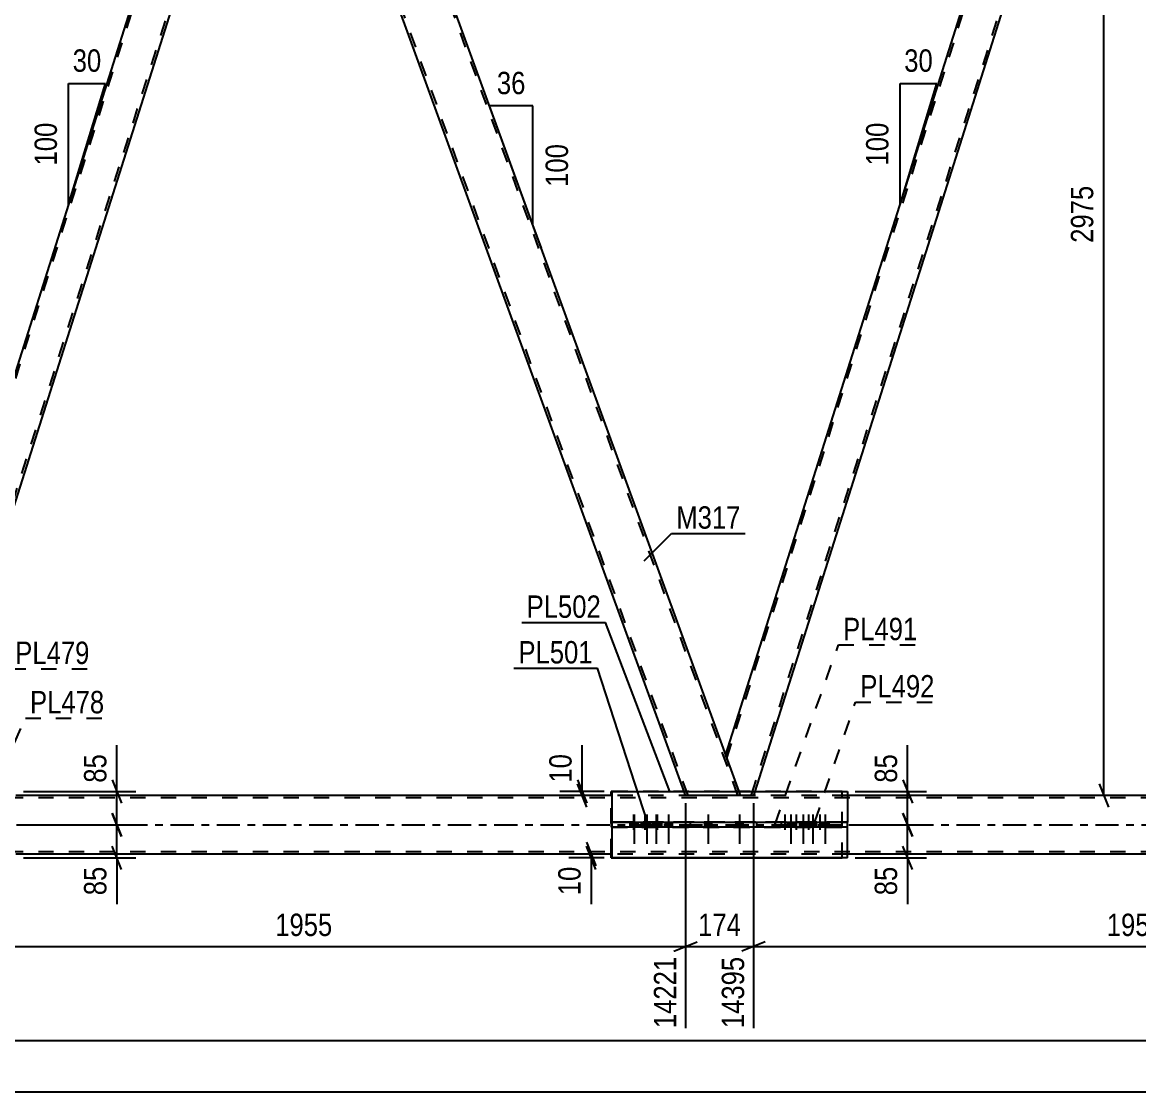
# Model space of a CAD drawing. Header units: millimetres. Extents: x 0 to 1189, y 0 to 841.
# Drawn here: x 787.8 to 930.7, y 419.1 to 555.9 of the extents above; entities that cross this region are included whole.
import ezdxf

# ---------------------------------------------------------------- set-up
doc = ezdxf.new("R2010")
doc.units = ezdxf.units.MM
doc.linetypes.add('DXK_LINE_DOT2', pattern=[3.9198, 1.9599, -1.9599])
doc.linetypes.add('DXK_LINE_DOT3', pattern=[5.9187, 2.979, -0.9799, 0.9799, -0.9799])
doc.styles.add('Arial Narrow', font='ARIALN.TTF', dxfattribs={"height": 0.2})

# ---------------------------------------------------------------- blocks, each defined once
blk = doc.blocks.new('Bolt-570385304-8685 - 7820')
at = {"color": 1, "linetype": 'DXK_LINE_DOT2'}
for p, q in [((866.04, 454.55), (866.04, 450.8)), ((867.5, 454.55), (867.5, 450.8)), ((869.08, 454.55), (869.08, 450.8)), ((870.54, 454.55), (870.54, 450.8)), ((865.59, 453.55), (865.59, 452.95)), ((866.49, 453.55), (866.49, 452.95)), ((867.05, 453.55), (867.05, 452.95)), ((867.95, 453.55), (867.95, 452.95)), ((868.63, 453.55), (868.63, 452.95)), ((869.53, 453.55), (869.53, 452.95)), ((870.09, 453.55), (870.09, 452.95)), ((870.99, 453.55), (870.99, 452.95))]:
    blk.add_line(p, q, dxfattribs=at)
blk = doc.blocks.new('Bolt-570385304-8686 - 7820')
at = {"color": 1, "linetype": 'DXK_LINE_DOT2'}
for p, q in [((885.4, 454.55), (885.4, 450.8)), ((886.86, 454.55), (886.86, 450.8)), ((888.44, 454.55), (888.44, 450.8)), ((889.9, 454.55), (889.9, 450.8)), ((884.95, 453.55), (884.95, 452.95)), ((885.85, 453.55), (885.85, 452.95)), ((886.41, 453.55), (886.41, 452.95)), ((887.31, 453.55), (887.31, 452.95)), ((887.99, 453.55), (887.99, 452.95)), ((888.89, 453.55), (888.89, 452.95)), ((889.45, 453.55), (889.45, 452.95)), ((890.35, 453.55), (890.35, 452.95))]:
    blk.add_line(p, q, dxfattribs=at)
blk = doc.blocks.new('Bolt-570385304-7935 - 7820')
at = {"color": 1, "linetype": 'DXK_LINE_DOT2'}
for p, q in [((875.6, 454.55), (875.6, 450.8)), ((875.6, 454.55), (875.6, 450.8)), ((879.6, 454.55), (879.6, 450.8)), ((879.6, 454.55), (879.6, 450.8)), ((875.15, 453.55), (875.15, 452.95)), ((875.15, 453.55), (875.15, 452.95)), ((876.05, 453.55), (876.05, 452.95)), ((876.05, 453.55), (876.05, 452.95)), ((879.15, 453.55), (879.15, 452.95)), ((879.15, 453.55), (879.15, 452.95)), ((880.05, 453.55), (880.05, 452.95)), ((880.05, 453.55), (880.05, 452.95))]:
    blk.add_line(p, q, dxfattribs=at)
blk = doc.blocks.new('Part-570385304-8237 - 7820')
at = {"color": 2, "linetype": 'Continuous'}
for p, q in [((872.53, 457.5), (818.76, 605.24)), ((879.56, 457.5), (825.79, 605.24))]:
    blk.add_line(p, q, dxfattribs=at)
at = {"color": 7, "linetype": 'DXK_LINE_DOT2'}
for p, q in [((873.04, 456.99), (818.9, 605.74)), ((879.42, 456.99), (825.28, 605.74)), ((872.72, 456.99), (872.53, 457.5)), ((879.74, 456.99), (879.56, 457.5)), ((879.74, 456.99), (872.72, 456.99))]:
    blk.add_line(p, q, dxfattribs=at)
blk = doc.blocks.new('Part-570385304-8555 - 7820')
at = {"color": 2, "linetype": 'Continuous'}
for p, q in [((863.31, 452.95), (863.31, 453.55)), ((863.31, 453.55), (873.35, 453.55)), ((869.28, 452.95), (863.31, 452.95)), ((863.31, 452.95), (863.31, 452.95)), ((869.28, 452.95), (869.28, 453.55)), ((881.85, 452.95), (869.28, 452.95)), ((873.35, 452.95), (873.35, 453.55)), ((873.35, 453.55), (887.45, 453.55)), ((881.85, 452.95), (881.85, 453.55)), ((893.42, 452.95), (881.85, 452.95)), ((887.45, 452.95), (887.45, 453.55)), ((887.45, 453.55), (893.42, 453.55)), ((893.42, 452.95), (893.42, 453.55))]:
    blk.add_line(p, q, dxfattribs=at)
at = {"color": 7, "linetype": 'DXK_LINE_DOT2'}
for p, q in [((893.42, 453.55), (863.31, 453.55)), ((863.31, 452.95), (893.42, 452.95)), ((863.31, 452.95), (863.31, 452.95))]:
    blk.add_line(p, q, dxfattribs=at)
blk = doc.blocks.new('Part-570385304-8302 - 7820')
at = {"color": 7, "linetype": 'DXK_LINE_DOT2'}
for p, q in [((863.19, 453.55), (863.19, 452.95)), ((892.75, 453.55), (863.19, 453.55)), ((863.19, 452.95), (892.75, 452.95)), ((869.66, 452.95), (869.66, 453.55)), ((869.66, 453.55), (892.75, 453.55)), ((873.35, 452.95), (873.35, 453.55)), ((881.85, 452.95), (881.85, 453.55)), ((892.75, 452.95), (892.75, 453.55))]:
    blk.add_line(p, q, dxfattribs=at)
blk = doc.blocks.new('Part-570385304-8377 - 7820')
at = {"color": 2, "linetype": 'Continuous'}
for p, q in [((863.31, 453.55), (863.31, 457.5)), ((863.31, 457.5), (893.42, 457.5)), ((893.42, 457.5), (893.42, 453.55)), ((863.31, 449), (863.31, 452.95)), ((893.42, 449), (893.42, 452.95)), ((893.42, 449), (863.31, 449))]:
    blk.add_line(p, q, dxfattribs=at)
at = {"color": 7, "linetype": 'DXK_LINE_DOT2'}
for p, q in [((863.31, 452.95), (863.31, 453.55)), ((893.42, 452.95), (893.42, 453.55))]:
    blk.add_line(p, q, dxfattribs=at)
blk = doc.blocks.new('Bolt-570385304-8591 - 7820')
at = {"linetype": 'Continuous'}
for points in [[(876.05, 453.55), (875.15, 453.55), (875.15, 452.95), (876.05, 452.95)], [(876.05, 453.55), (875.15, 453.55), (875.15, 452.95), (876.05, 452.95)], [(880.05, 453.55), (879.15, 453.55), (879.15, 452.95), (880.05, 452.95)], [(880.05, 453.55), (879.15, 453.55), (879.15, 452.95), (880.05, 452.95)]]:
    blk.add_hatch(color=1, dxfattribs=at).paths.add_polyline_path(points)
at = {"color": 1, "linetype": 'Continuous'}
for p, q in [((875.6, 454.55), (875.6, 450.8)), ((875.6, 454.55), (875.6, 450.8)), ((879.6, 454.55), (879.6, 450.8)), ((879.6, 454.55), (879.6, 450.8)), ((875.15, 453.55), (875.15, 452.95)), ((875.15, 453.55), (875.15, 452.95)), ((876.05, 453.55), (876.05, 452.95)), ((876.05, 453.55), (876.05, 452.95)), ((879.15, 453.55), (879.15, 452.95)), ((879.15, 453.55), (879.15, 452.95)), ((880.05, 453.55), (880.05, 452.95)), ((880.05, 453.55), (880.05, 452.95))]:
    blk.add_line(p, q, dxfattribs=at)
blk = doc.blocks.new('Part-570385304-8192 - 7820')
at = {"color": 7, "linetype": 'DXK_LINE_DOT2'}
for p, q in [((1007.43, 456.69), (161.65, 456.69)), ((893.42, 456.99), (863.31, 456.99)), ((1007.43, 449.79), (161.65, 449.79)), ((893.42, 449.49), (863.31, 449.49))]:
    blk.add_line(p, q, dxfattribs=at)
at = {"color": 2, "linetype": 'Continuous'}
for p, q in [((863.31, 456.99), (787, 456.99)), ((971, 456.99), (893.42, 456.99)), ((863.31, 449.49), (787, 449.49)), ((971, 449.49), (893.42, 449.49))]:
    blk.add_line(p, q, dxfattribs=at)
at = {"color": 7, "linetype": 'DXK_LINE_DOT3'}
blk.add_line((161.65, 453.24), (1007.43, 453.24), dxfattribs=at)
blk = doc.blocks.new('Part-570385304-8232 - 7820')
at = {"color": 2, "linetype": 'Continuous'}
for p, q in [((816.76, 605.24), (771.41, 462.24)), ((820.49, 600.48), (775.15, 457.5))]:
    blk.add_line(p, q, dxfattribs=at)
at = {"color": 7, "linetype": 'DXK_LINE_DOT2'}
for p, q in [((771.58, 461.78), (817.23, 605.74)), ((820.32, 600.94), (774.68, 456.99))]:
    blk.add_line(p, q, dxfattribs=at)
blk = doc.blocks.new('Part-570385304-8242 - 7820')
at = {"color": 2, "linetype": 'Continuous'}
for p, q in [((923.17, 605.24), (877.83, 462.24)), ((926.91, 600.48), (881.57, 457.5))]:
    blk.add_line(p, q, dxfattribs=at)
at = {"color": 7, "linetype": 'DXK_LINE_DOT2'}
for p, q in [((878, 461.78), (923.65, 605.74)), ((926.74, 600.94), (881.09, 456.99)), ((879.74, 456.99), (877.83, 462.24)), ((881.57, 457.5), (881.41, 456.99)), ((881.41, 456.99), (879.74, 456.99))]:
    blk.add_line(p, q, dxfattribs=at)
blk = doc.blocks.new('Bolt-570385304-8599 - 7820')
at = {"linetype": 'Continuous'}
for points in [[(885.73, 452.95), (886.63, 452.95), (886.63, 453.55), (885.73, 453.55)], [(887.33, 452.95), (888.23, 452.95), (888.23, 453.55), (887.33, 453.55)], [(888.54, 452.95), (889.44, 452.95), (889.44, 453.55), (888.54, 453.55)], [(890.14, 452.95), (891.04, 452.95), (891.04, 453.55), (890.14, 453.55)]]:
    blk.add_hatch(color=1, dxfattribs=at).paths.add_polyline_path(points)
at = {"color": 1, "linetype": 'Continuous'}
for p, q in [((886.18, 454.55), (886.18, 450.8)), ((887.78, 454.55), (887.78, 450.8)), ((888.99, 454.55), (888.99, 450.8)), ((890.59, 454.55), (890.59, 450.8)), ((885.73, 453.55), (885.73, 452.95)), ((886.63, 453.55), (886.63, 452.95)), ((887.33, 453.55), (887.33, 452.95)), ((888.23, 453.55), (888.23, 452.95)), ((888.54, 453.55), (888.54, 452.95)), ((889.44, 453.55), (889.44, 452.95)), ((890.14, 453.55), (890.14, 452.95)), ((891.04, 453.55), (891.04, 452.95))]:
    blk.add_line(p, q, dxfattribs=at)
blk = doc.blocks.new('Bolt-570385304-8600 - 7820')
at = {"linetype": 'Continuous'}
for points in [[(866.59, 453.55), (865.69, 453.55), (865.69, 452.95), (866.59, 452.95)], [(868.19, 453.55), (867.29, 453.55), (867.29, 452.95), (868.19, 452.95)], [(869.4, 453.55), (868.5, 453.55), (868.5, 452.95), (869.4, 452.95)], [(871, 453.55), (870.1, 453.55), (870.1, 452.95), (871, 452.95)]]:
    blk.add_hatch(color=1, dxfattribs=at).paths.add_polyline_path(points)
at = {"color": 1, "linetype": 'Continuous'}
for p, q in [((866.14, 454.55), (866.14, 450.8)), ((867.74, 454.55), (867.74, 450.8)), ((868.95, 454.55), (868.95, 450.8)), ((870.55, 454.55), (870.55, 450.8)), ((865.69, 453.55), (865.69, 452.95)), ((866.59, 453.55), (866.59, 452.95)), ((867.29, 453.55), (867.29, 452.95)), ((868.19, 453.55), (868.19, 452.95)), ((868.5, 453.55), (868.5, 452.95)), ((869.4, 453.55), (869.4, 452.95)), ((870.1, 453.55), (870.1, 452.95)), ((871, 453.55), (871, 452.95))]:
    blk.add_line(p, q, dxfattribs=at)
blk = doc.blocks.new('Part-570385304-8691 - 7820')
at = {"color": 2, "linetype": 'Continuous'}
for p, q in [((863.31, 457.5), (863.19, 457.5)), ((863.19, 456.99), (863.19, 457.5)), ((863.19, 449), (863.19, 449.49)), ((863.19, 449), (892.75, 449)), ((892.75, 449), (892.75, 449))]:
    blk.add_line(p, q, dxfattribs=at)
at = {"color": 7, "linetype": 'DXK_LINE_DOT2'}
for p, q in [((892.75, 457.5), (863.31, 457.5)), ((892.75, 449), (892.75, 457.5)), ((863.19, 449.49), (863.19, 456.99))]:
    blk.add_line(p, q, dxfattribs=at)
blk = doc.blocks.new('StraightDimension-570385304-38319 - 7820')
at = {"color": 7, "linetype": 'Continuous'}
for p, q in [((872.72, 455.99), (872.72, 427.21)), ((881.41, 455.99), (881.41, 427.21)), ((871.22, 437.05), (874.22, 438.25)), ((872.72, 437.65), (881.41, 437.65)), ((882.91, 438.25), (879.91, 437.05))]:
    blk.add_line(p, q, dxfattribs=at)
at = {"color": 0}
blk.add_wipeout([(880.41, 438.4), (880.41, 442.6), (873.72, 442.6), (873.72, 438.4)], dxfattribs=at)
at = {"color": 0, "linetype": 'Continuous'}
blk.add_wipeout([(880.81, 436.95), (876.61, 436.95), (876.61, 426.61), (880.81, 426.61)], dxfattribs=at)
at = {"color": 3, "style": 'Arial Narrow'}
blk.add_text('174', height=2.863, dxfattribs=at).set_placement((874.32, 439))
at = {"color": 3, "linetype": 'Continuous', "style": 'Arial Narrow'}
blk.add_text('14395', height=2.863, rotation=90.0002, dxfattribs=at).set_placement((880.21, 427.21))
blk = doc.blocks.new('StraightDimension-570385304-43850 - 7820')
at = {"color": 7, "linetype": 'Continuous'}
for p, q in [((860.03, 450.99), (861.23, 447.99)), ((861.23, 447.5), (860.03, 450.5)), ((862.31, 449.49), (857.78, 449.49)), ((862.31, 449), (857.78, 449)), ((860.63, 449), (860.63, 449.49)), ((860.63, 449), (860.63, 443.09)), ((860.63, 449), (860.63, 443.09))]:
    blk.add_line(p, q, dxfattribs=at)
at = {"color": 0}
blk.add_wipeout([(859.88, 448.47), (855.68, 448.47), (855.68, 443.62), (859.88, 443.62)], dxfattribs=at)
at = {"color": 3, "style": 'Arial Narrow'}
blk.add_text('10', height=2.863, rotation=90.0002, dxfattribs=at).set_placement((859.28, 444.22))
blk = doc.blocks.new('StraightDimension-570385304-10359 - 7820')
at = {"color": 7, "linetype": 'Continuous'}
blk.add_line((160.65, 419.08), (1019.28, 419.08), dxfattribs=at)
blk = doc.blocks.new('StraightDimension-570385304-10404 - 7820')
at = {"color": 7, "linetype": 'Continuous'}
blk.add_line((161.65, 425.64), (1018.28, 425.64), dxfattribs=at)
blk = doc.blocks.new('StraightDimension-570385304-38318 - 7820')
at = {"color": 7, "linetype": 'Continuous'}
for p, q in [((881.41, 455.99), (881.41, 427.21)), ((979.14, 455.99), (979.14, 427.21)), ((882.91, 438.25), (879.91, 437.05)), ((881.41, 437.65), (979.14, 437.65)), ((977.64, 437.05), (980.64, 438.25))]:
    blk.add_line(p, q, dxfattribs=at)
at = {"color": 0}
blk.add_wipeout([(934.53, 438.4), (934.53, 442.6), (926.02, 442.6), (926.02, 438.4)], dxfattribs=at)
at = {"color": 3, "style": 'Arial Narrow'}
blk.add_text('1955', height=2.863, dxfattribs=at).set_placement((926.62, 439))
at = {"color": 0, "linetype": 'Continuous'}
blk.add_wipeout([(978.54, 436.95), (974.34, 436.95), (974.34, 426.61), (978.54, 426.61)], dxfattribs=at)
at = {"color": 3, "linetype": 'Continuous', "style": 'Arial Narrow'}
blk.add_text('16350', height=2.863, rotation=90.0002, dxfattribs=at).set_placement((977.94, 427.21))
blk = doc.blocks.new('StraightDimension-570385304-43897 - 7820')
at = {"color": 7, "linetype": 'Continuous'}
for p, q in [((900.54, 454.74), (901.74, 451.74)), ((894.42, 453.24), (903.54, 453.24)), ((901.14, 449), (901.14, 453.24)), ((901.74, 447.5), (900.54, 450.5)), ((894.42, 449), (903.54, 449)), ((901.14, 449), (901.14, 443.09)), ((901.14, 449), (901.14, 443.09))]:
    blk.add_line(p, q, dxfattribs=at)
at = {"color": 0}
blk.add_wipeout([(900.39, 448.48), (896.19, 448.48), (896.19, 443.62), (900.39, 443.62)], dxfattribs=at)
at = {"color": 3, "style": 'Arial Narrow'}
blk.add_text('85', height=2.863, rotation=90.0002, dxfattribs=at).set_placement((899.79, 444.22))
blk = doc.blocks.new('StraightDimension-570385304-38320 - 7820')
at = {"color": 7, "linetype": 'Continuous'}
for p, q in [((774.99, 455.99), (774.99, 427.21)), ((872.72, 455.99), (872.72, 427.21)), ((776.49, 438.25), (773.49, 437.05)), ((774.99, 437.65), (872.72, 437.65)), ((871.22, 437.05), (874.22, 438.25))]:
    blk.add_line(p, q, dxfattribs=at)
at = {"color": 0}
blk.add_wipeout([(828.11, 438.4), (828.11, 442.6), (819.6, 442.6), (819.6, 438.4)], dxfattribs=at)
at = {"color": 3, "style": 'Arial Narrow'}
blk.add_text('1955', height=2.863, dxfattribs=at).set_placement((820.2, 439))
at = {"color": 0, "linetype": 'Continuous'}
blk.add_wipeout([(872.12, 436.95), (867.92, 436.95), (867.92, 426.61), (872.12, 426.61)], dxfattribs=at)
at = {"color": 3, "linetype": 'Continuous', "style": 'Arial Narrow'}
blk.add_text('14221', height=2.863, rotation=90.0002, dxfattribs=at).set_placement((871.52, 427.21))
blk = doc.blocks.new('AngleDimension-570385304-38697 - 7820')
at = {"color": 7, "linetype": 'Continuous'}
for p, q in [((793.76, 548.1), (798.47, 548.1)), ((793.76, 532.6), (798.47, 548.1)), ((793.76, 532.6), (793.76, 548.1)), ((794.88, 536.28), (798.47, 548.1))]:
    blk.add_line(p, q, dxfattribs=at)
at = {"color": 0}
for points in [[(798.54, 549), (798.54, 553.2), (793.68, 553.2), (793.68, 549)], [(792.86, 543.69), (788.66, 543.69), (788.66, 537.01), (792.86, 537.01)]]:
    blk.add_wipeout(points, dxfattribs=at)
at = {"color": 3, "style": 'Arial Narrow'}
blk.add_text('30', height=2.863, dxfattribs=at).set_placement((794.28, 549.6))
blk.add_text('100', height=2.863, rotation=90.0002, dxfattribs=at).set_placement((792.26, 537.61))
blk = doc.blocks.new('AngleDimension-570385304-38713 - 7820')
at = {"color": 7, "linetype": 'Continuous'}
for p, q in [((900.18, 548.1), (904.88, 548.1)), ((900.18, 532.6), (904.88, 548.1)), ((900.18, 532.6), (900.18, 548.1)), ((901.3, 536.28), (904.88, 548.1))]:
    blk.add_line(p, q, dxfattribs=at)
at = {"color": 0}
for points in [[(904.96, 549), (904.96, 553.2), (900.1, 553.2), (900.1, 549)], [(899.28, 543.69), (895.08, 543.69), (895.08, 537.01), (899.28, 537.01)]]:
    blk.add_wipeout(points, dxfattribs=at)
at = {"color": 3, "style": 'Arial Narrow'}
blk.add_text('30', height=2.863, dxfattribs=at).set_placement((900.7, 549.6))
blk.add_text('100', height=2.863, rotation=90.0002, dxfattribs=at).set_placement((898.68, 537.61))
blk = doc.blocks.new('AngleDimension-570385304-38715 - 7820')
at = {"color": 7, "linetype": 'Continuous'}
for p, q in [((853.17, 545.23), (847.63, 545.23)), ((853.17, 530), (847.63, 545.23)), ((853.17, 530), (853.17, 545.23)), ((854.26, 527.01), (853.17, 530))]:
    blk.add_line(p, q, dxfattribs=at)
at = {"color": 0}
for points in [[(852.83, 546.13), (852.83, 550.33), (847.97, 550.33), (847.97, 546.13)], [(858.27, 540.96), (854.07, 540.96), (854.07, 534.27), (858.27, 534.27)]]:
    blk.add_wipeout(points, dxfattribs=at)
at = {"color": 3, "style": 'Arial Narrow'}
blk.add_text('36', height=2.863, dxfattribs=at).set_placement((848.57, 546.73))
blk.add_text('100', height=2.863, rotation=90.0002, dxfattribs=at).set_placement((857.67, 534.87))
blk = doc.blocks.new('StraightDimension-570385304-38787 - 7820')
at = {"color": 7, "linetype": 'Continuous'}
for p, q in [((926.24, 456.99), (926.24, 605.74)), ((925.64, 458.49), (926.84, 455.49)), ((929.71, 456.99), (923.39, 456.99))]:
    blk.add_line(p, q, dxfattribs=at)
at = {"color": 0}
blk.add_wipeout([(925.49, 535.62), (921.29, 535.62), (921.29, 527.11), (925.49, 527.11)], dxfattribs=at)
at = {"color": 3, "style": 'Arial Narrow'}
blk.add_text('2975', height=2.863, rotation=90.0002, dxfattribs=at).set_placement((924.89, 527.71))
blk = doc.blocks.new('StraightDimension-570385304-43811 - 7820')
at = {"color": 7, "linetype": 'Continuous'}
for p, q in [((799.94, 457.5), (799.94, 463.41)), ((799.94, 457.5), (799.94, 463.41)), ((799.34, 459), (800.54, 456)), ((788, 457.5), (802.34, 457.5)), ((799.94, 453.24), (799.94, 457.5)), ((800.54, 451.74), (799.34, 454.74)), ((788, 453.24), (802.34, 453.24))]:
    blk.add_line(p, q, dxfattribs=at)
at = {"color": 0}
blk.add_wipeout([(799.19, 462.88), (794.99, 462.88), (794.99, 458.02), (799.19, 458.02)], dxfattribs=at)
at = {"color": 3, "style": 'Arial Narrow'}
blk.add_text('85', height=2.863, rotation=90.0002, dxfattribs=at).set_placement((798.59, 458.62))
blk = doc.blocks.new('StraightDimension-570385304-43812 - 7820')
at = {"color": 7, "linetype": 'Continuous'}
for p, q in [((799.34, 454.74), (800.54, 451.74)), ((788, 453.24), (802.34, 453.24)), ((799.94, 449), (799.94, 453.24)), ((800.54, 447.5), (799.34, 450.5)), ((788, 449), (802.34, 449)), ((799.94, 449), (799.94, 443.09)), ((799.94, 449), (799.94, 443.09))]:
    blk.add_line(p, q, dxfattribs=at)
at = {"color": 0}
blk.add_wipeout([(799.19, 448.47), (794.99, 448.47), (794.99, 443.62), (799.19, 443.62)], dxfattribs=at)
at = {"color": 3, "style": 'Arial Narrow'}
blk.add_text('85', height=2.863, rotation=90.0002, dxfattribs=at).set_placement((798.59, 444.22))
blk = doc.blocks.new('StraightDimension-570385304-43873 - 7820')
at = {"color": 7, "linetype": 'Continuous'}
for p, q in [((859.48, 457.5), (859.48, 463.41)), ((859.48, 457.5), (859.48, 463.41)), ((858.88, 459), (860.08, 456)), ((862.31, 457.5), (856.63, 457.5)), ((860.08, 455.49), (858.88, 458.49)), ((859.48, 456.99), (859.48, 457.5)), ((862.31, 456.99), (856.63, 456.99))]:
    blk.add_line(p, q, dxfattribs=at)
at = {"color": 0}
blk.add_wipeout([(858.73, 462.88), (854.53, 462.88), (854.53, 458.03), (858.73, 458.03)], dxfattribs=at)
at = {"color": 3, "style": 'Arial Narrow'}
blk.add_text('10', height=2.863, rotation=90.0002, dxfattribs=at).set_placement((858.13, 458.63))
blk = doc.blocks.new('StraightDimension-570385304-43896 - 7820')
at = {"color": 7, "linetype": 'Continuous'}
for p, q in [((901.14, 457.5), (901.14, 463.41)), ((901.14, 457.5), (901.14, 463.41)), ((900.54, 459), (901.74, 456)), ((894.42, 457.5), (903.54, 457.5)), ((901.14, 453.24), (901.14, 457.5)), ((901.74, 451.74), (900.54, 454.74)), ((894.42, 453.24), (903.54, 453.24))]:
    blk.add_line(p, q, dxfattribs=at)
at = {"color": 0}
blk.add_wipeout([(900.39, 462.88), (896.19, 462.88), (896.19, 458.02), (900.39, 458.02)], dxfattribs=at)
at = {"color": 3, "style": 'Arial Narrow'}
blk.add_text('85', height=2.863, rotation=90.0002, dxfattribs=at).set_placement((899.79, 458.62))
blk = doc.blocks.new('Mark-570385304-8031 - 7820')
at = {"color": 0}
blk.add_wipeout([(798.32, 467.5), (798.32, 470.5), (788.82, 470.5), (788.82, 467.5)], dxfattribs=at)
blk.add_wipeout([(798.32, 467.5), (798.32, 470.5), (788.82, 470.5), (788.82, 467.5)], dxfattribs=at)
at = {"color": 30, "linetype": 'DXK_LINE_DOT2'}
for p, q in [((782.17, 452.95), (788.22, 466.9)), ((788.22, 466.9), (798.92, 466.9))]:
    blk.add_line(p, q, dxfattribs=at)
at = {"color": 3, "style": 'Arial Narrow'}
blk.add_text('PL478', height=2.863, dxfattribs=at).set_placement((788.82, 467.5))
blk = doc.blocks.new('Mark-570385304-8298 - 7820')
at = {"color": 0}
blk.add_wipeout([(902.38, 476.86), (902.38, 479.86), (892.88, 479.86), (892.88, 476.86)], dxfattribs=at)
blk.add_wipeout([(902.38, 476.86), (902.38, 479.86), (892.88, 479.86), (892.88, 476.86)], dxfattribs=at)
at = {"color": 30, "linetype": 'DXK_LINE_DOT2'}
for p, q in [((884.19, 453.32), (892.28, 476.26)), ((892.28, 476.26), (902.98, 476.26))]:
    blk.add_line(p, q, dxfattribs=at)
at = {"color": 3, "style": 'Arial Narrow'}
blk.add_text('PL491', height=2.863, dxfattribs=at).set_placement((892.88, 476.86))
blk = doc.blocks.new('Mark-570385304-8687 - 7820')
at = {"color": 0}
blk.add_wipeout([(904.58, 469.53), (904.58, 472.53), (895.08, 472.53), (895.08, 469.53)], dxfattribs=at)
blk.add_wipeout([(904.58, 469.53), (904.58, 472.53), (895.08, 472.53), (895.08, 469.53)], dxfattribs=at)
at = {"color": 30, "linetype": 'DXK_LINE_DOT2'}
for p, q in [((889.25, 453.6), (894.48, 468.93)), ((894.48, 468.93), (905.18, 468.93))]:
    blk.add_line(p, q, dxfattribs=at)
at = {"color": 3, "style": 'Arial Narrow'}
blk.add_text('PL492', height=2.863, dxfattribs=at).set_placement((895.08, 469.53))
blk = doc.blocks.new('Mark-570385304-8373 - 7820')
at = {"color": 0}
blk.add_wipeout([(861.88, 479.72), (861.88, 482.72), (852.38, 482.72), (852.38, 479.72)], dxfattribs=at)
blk.add_wipeout([(861.88, 479.72), (861.88, 482.72), (852.38, 482.72), (852.38, 479.72)], dxfattribs=at)
at = {"color": 30, "linetype": 'Continuous'}
for p in [(851.78, 479.12), (870.69, 457.5)]:
    blk.add_line(p, (862.48, 479.12), dxfattribs=at)
at = {"color": 3, "style": 'Arial Narrow'}
blk.add_text('PL502', height=2.863, dxfattribs=at).set_placement((852.38, 479.72))
blk = doc.blocks.new('Mark-570385304-8483 - 7820')
at = {"color": 0}
blk.add_wipeout([(796.43, 473.81), (796.43, 476.81), (786.93, 476.81), (786.93, 473.81)], dxfattribs=at)
blk.add_wipeout([(796.43, 473.81), (796.43, 476.81), (786.93, 476.81), (786.93, 473.81)], dxfattribs=at)
at = {"color": 30, "linetype": 'DXK_LINE_DOT2'}
for p, q in [((779.49, 457.5), (786.33, 473.21)), ((786.33, 473.21), (797.03, 473.21))]:
    blk.add_line(p, q, dxfattribs=at)
at = {"color": 3, "style": 'Arial Narrow'}
blk.add_text('PL479', height=2.863, dxfattribs=at).set_placement((786.93, 473.81))
blk = doc.blocks.new('Mark-570385304-34550 - 7820')
at = {"color": 0}
blk.add_wipeout([(879.76, 491.13), (879.76, 494.13), (871.53, 494.13), (871.53, 491.13)], dxfattribs=at)
blk.add_wipeout([(879.76, 491.13), (879.76, 494.13), (871.53, 494.13), (871.53, 491.13)], dxfattribs=at)
at = {"color": 30, "linetype": 'Continuous'}
for p, q in [((867.4, 487), (870.93, 490.53)), ((870.93, 490.53), (880.36, 490.53))]:
    blk.add_line(p, q, dxfattribs=at)
at = {"color": 3, "style": 'Arial Narrow'}
blk.add_text('M317', height=2.863, dxfattribs=at).set_placement((871.53, 491.13))
blk = doc.blocks.new('Mark-570385304-8551 - 7820')
at = {"color": 0}
blk.add_wipeout([(860.83, 473.88), (860.83, 476.88), (851.33, 476.88), (851.33, 473.88)], dxfattribs=at)
blk.add_wipeout([(860.83, 473.88), (860.83, 476.88), (851.33, 476.88), (851.33, 473.88)], dxfattribs=at)
at = {"color": 30, "linetype": 'Continuous'}
for p in [(850.73, 473.28), (867.85, 453.55)]:
    blk.add_line(p, (861.43, 473.28), dxfattribs=at)
at = {"color": 3, "style": 'Arial Narrow'}
blk.add_text('PL501', height=2.863, dxfattribs=at).set_placement((851.33, 473.88))

msp = doc.modelspace()

# ---------------------------------------------------------------- block references
for name in ['Part-570385304-8232 - 7820', 'Part-570385304-8237 - 7820', 'Part-570385304-8242 - 7820', 'Part-570385304-8691 - 7820', 'Part-570385304-8377 - 7820', 'Part-570385304-8192 - 7820', 'Bolt-570385304-8685 - 7820', 'Bolt-570385304-8600 - 7820', 'Bolt-570385304-7935 - 7820', 'Bolt-570385304-8591 - 7820', 'Bolt-570385304-8686 - 7820', 'Bolt-570385304-8599 - 7820', 'Part-570385304-8302 - 7820', 'Part-570385304-8555 - 7820']:
    msp.add_blockref(name, (0, 0))

# ---------------------------------------------------------------- next in the draw order: block references
for name in ['AngleDimension-570385304-38697 - 7820', 'AngleDimension-570385304-38713 - 7820', 'AngleDimension-570385304-38715 - 7820', 'Mark-570385304-34550 - 7820', 'StraightDimension-570385304-38319 - 7820', 'StraightDimension-570385304-43850 - 7820']:
    msp.add_blockref(name, (0, 0))

# ---------------------------------------------------------------- next in the draw order: block references
msp.add_blockref('StraightDimension-570385304-10359 - 7820', (0, 0))

# ---------------------------------------------------------------- next in the draw order: block references
msp.add_blockref('StraightDimension-570385304-10404 - 7820', (0, 0))

# ---------------------------------------------------------------- next in the draw order: block references
for name in ['StraightDimension-570385304-38320 - 7820', 'StraightDimension-570385304-38318 - 7820']:
    msp.add_blockref(name, (0, 0))

# ---------------------------------------------------------------- next in the draw order: block references
for name in ['StraightDimension-570385304-38787 - 7820', 'StraightDimension-570385304-43811 - 7820', 'StraightDimension-570385304-43873 - 7820', 'StraightDimension-570385304-43897 - 7820']:
    msp.add_blockref(name, (0, 0))

# ---------------------------------------------------------------- next in the draw order: block references
for name in ['Mark-570385304-8373 - 7820', 'StraightDimension-570385304-43896 - 7820', 'StraightDimension-570385304-43812 - 7820']:
    msp.add_blockref(name, (0, 0))

# ---------------------------------------------------------------- next in the draw order: block references
for name in ['Mark-570385304-8298 - 7820', 'Mark-570385304-8551 - 7820', 'Mark-570385304-8031 - 7820']:
    msp.add_blockref(name, (0, 0))

# ---------------------------------------------------------------- next in the draw order: block references
for name in ['Mark-570385304-8483 - 7820', 'Mark-570385304-8687 - 7820']:
    msp.add_blockref(name, (0, 0))

doc.saveas('drawing.dxf')
